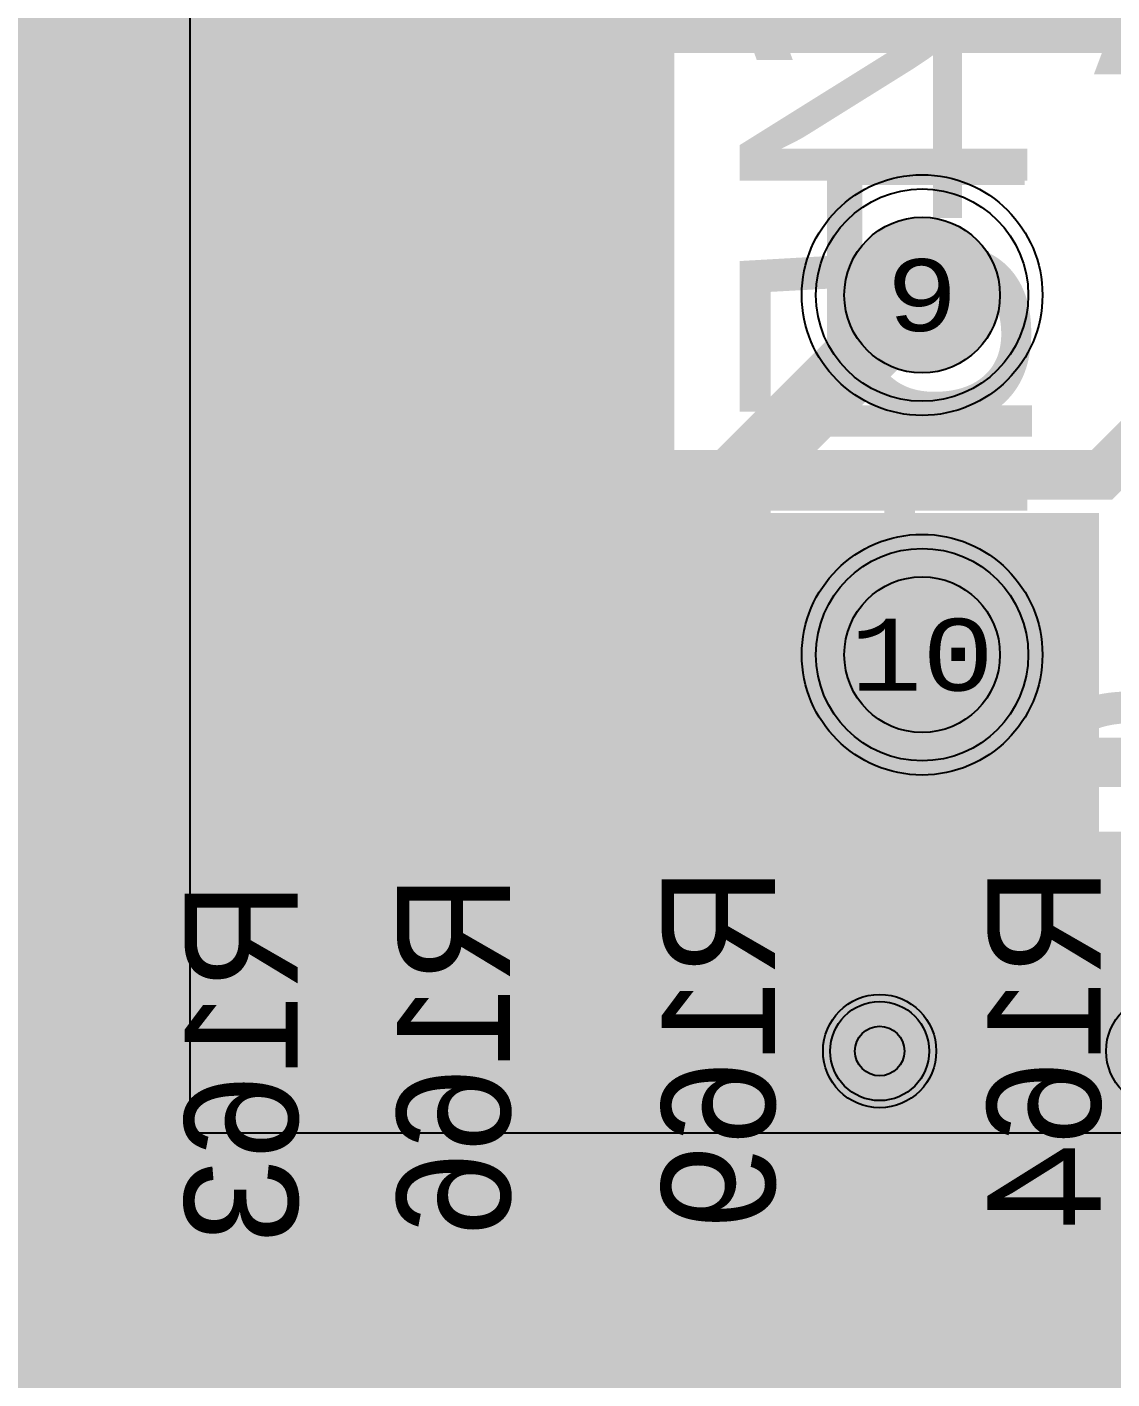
# Model space of a CAD drawing. Extents: x -28 to 199, y -61 to 255.
# Drawn here: x 147.68 to 155.34, y 176.88 to 186.43 of the extents above; entities that cross this region are included whole.
import ezdxf
from ezdxf.enums import TextEntityAlignment as Align

# ---------------------------------------------------------------- set-up
doc = ezdxf.new("R2010")
doc.units = 0
doc.header["$MEASUREMENT"] = 0
for name, color, linetype in [('ASSEMBLY_OUTLINES_TOP', 102, 'CONTINUOUS'), ('ASSEMBLY_PART_NUMBERS_BTM', 191, 'CONTINUOUS'), ('ASSEMBLY_PART_NUMBERS_TOP', 102, 'CONTINUOUS'), ('DRILL_DRAWING', 21, 'CONTINUOUS'), ('GENERATED_SILKSCREEN_BTM', 255, 'CONTINUOUS'), ('GENERATED_SILKSCREEN_TOP', 140, 'CONTINUOUS'), ('PART_HOLES_LAYER_2', 30, 'CONTINUOUS'), ('PART_HOLES_LAYER_3', 30, 'CONTINUOUS'), ('PART_HOLES_LAYER_BOTTOM', 30, 'CONTINUOUS'), ('PART_HOLES_LAYER_TOP', 30, 'CONTINUOUS'), ('PART_PADS_LAYER_2', 230, 'CONTINUOUS'), ('PART_PADS_LAYER_3', 81, 'CONTINUOUS'), ('PART_PADS_LAYER_BOTTOM', 10, 'CONTINUOUS'), ('PART_PADS_LAYER_TOP', 150, 'CONTINUOUS'), ('PIN_NUMBERS_BTM', 8, 'CONTINUOUS'), ('PIN_NUMBERS_TOP', 8, 'CONTINUOUS'), ('PLACEMENT_OUTLINES_TOP', 130, 'CONTINUOUS'), ('PLANE_DATA_LAYER_2', 230, 'CONTINUOUS'), ('PLANE_DATA_LAYER_3', 81, 'CONTINUOUS'), ('PLANE_DATA_LAYER_BOTTOM', 10, 'CONTINUOUS'), ('PLANE_DATA_LAYER_TOP', 150, 'CONTINUOUS'), ('PLANE_SHAPES_LAYER_2', 230, 'CONTINUOUS'), ('PLANE_SHAPES_LAYER_3', 81, 'CONTINUOUS'), ('PLANE_SHAPES_LAYER_BOTTOM', 10, 'CONTINUOUS'), ('PLANE_SHAPES_LAYER_TOP', 150, 'CONTINUOUS'), ('SILKSCREEN_OUTLINES_TOP', 150, 'CONTINUOUS'), ('SILKSCREEN_REF_DES_BTM', 211, 'CONTINUOUS'), ('SOLDERMASK_PADS_BTM', 12, 'CONTINUOUS'), ('SOLDERMASK_PADS_TOP', 180, 'CONTINUOUS'), ('TRACES_LAYER_2', 230, 'CONTINUOUS'), ('TRACES_LAYER_3', 81, 'CONTINUOUS'), ('TRACES_LAYER_BOTTOM', 10, 'CONTINUOUS'), ('TRACES_LAYER_TOP', 150, 'CONTINUOUS'), ('VIA_HOLES_LAYER_2', 30, 'CONTINUOUS'), ('VIA_HOLES_LAYER_3', 30, 'CONTINUOUS'), ('VIA_HOLES_LAYER_BOTTOM', 30, 'CONTINUOUS'), ('VIA_HOLES_LAYER_TOP', 30, 'CONTINUOUS'), ('VIA_PADS_LAYER_2', 230, 'CONTINUOUS'), ('VIA_PADS_LAYER_3', 81, 'CONTINUOUS'), ('VIA_PADS_LAYER_BOTTOM', 10, 'CONTINUOUS'), ('VIA_PADS_LAYER_TOP', 150, 'CONTINUOUS')]:
    doc.layers.add(name, color=color, linetype=linetype)
doc.styles.add('COURIER_NEW', font='COUR.TTF')
doc.styles.add('VERIBEST_GERBER_0', font='txt')

msp = doc.modelspace()

# ---------------------------------------------------------------- hatches: boundary and pattern name
at = {"layer": 'PART_HOLES_LAYER_2'}
h = msp.add_hatch(color=256, dxfattribs=at)
edge = h.paths.add_edge_path()
edge.add_arc((154, 184.54), 0.55, 0, 360)
h = msp.add_hatch(color=256, dxfattribs=at)
edge = h.paths.add_edge_path()
edge.add_arc((154, 182), 0.55, 0, 360)
at = {"layer": 'PART_HOLES_LAYER_3'}
h = msp.add_hatch(color=256, dxfattribs=at)
edge = h.paths.add_edge_path()
edge.add_arc((154, 184.54), 0.55, 0, 360)
h = msp.add_hatch(color=256, dxfattribs=at)
edge = h.paths.add_edge_path()
edge.add_arc((154, 182), 0.55, 0, 360)
at = {"layer": 'PART_HOLES_LAYER_BOTTOM'}
h = msp.add_hatch(color=256, dxfattribs=at)
edge = h.paths.add_edge_path()
edge.add_arc((154, 184.54), 0.55, 0, 360)
h = msp.add_hatch(color=256, dxfattribs=at)
edge = h.paths.add_edge_path()
edge.add_arc((154, 182), 0.55, 0, 360)
at = {"layer": 'PART_HOLES_LAYER_TOP'}
h = msp.add_hatch(color=256, dxfattribs=at)
edge = h.paths.add_edge_path()
edge.add_arc((154, 184.54), 0.55, 0, 360)
h = msp.add_hatch(color=256, dxfattribs=at)
edge = h.paths.add_edge_path()
edge.add_arc((154, 182), 0.55, 0, 360)
at = {"layer": 'PLANE_DATA_LAYER_2'}
for points in [[(154, 182), (153.14391, 182.65216)], [(154, 182), (154.85609, 182.65216)], [(154, 182), (153.23901, 181.23901)], [(154, 182), (154.76099, 181.23901)]]:
    msp.add_hatch(color=256, dxfattribs=at).paths.add_polyline_path(points, is_closed=False, flags=0)
at = {"layer": 'PLANE_DATA_LAYER_3'}
for points in [[(154, 182), (153.14391, 182.65216)], [(154, 182), (154.85609, 182.65216)], [(154, 182), (153.23901, 181.23901)], [(154, 182), (154.76099, 181.23901)]]:
    msp.add_hatch(color=256, dxfattribs=at).paths.add_polyline_path(points, is_closed=False, flags=0)
at = {"layer": 'PLANE_DATA_LAYER_BOTTOM'}
h = msp.add_hatch(color=256, dxfattribs=at)
h.paths.add_polyline_path([(149, 169.0762, -0.4142136), (148.9238, 169), (147.00001, 169, 0.4142136), (147, 168.99999), (147, 168.9142, -0.4142136), (146.9238, 168.838), (146.91684, 168.838, 0.1989122), (146.65026, 168.72758), (143.945, 166.02232, -0.1989134), (143.89111, 166), (137.25001, 166), (137.25, 166, -0.1462039), (137.2082, 165.98751), (134.12581, 165.98751, 0.1989122), (133.85924, 165.87709), (133.75447, 165.77232, -0.1989134), (133.70058, 165.75), (130.8262, 165.75, -0.4142136), (130.75, 165.8262), (130.75, 166.24999, 0.4142136), (130.74999, 166.25), (120.25001, 166.25, 0.4142136), (120.25, 166.24999), (120.25, 164.5762, -0.4142136), (120.1738, 164.5), (119.75389, 164.5, -0.138574), (119.71401, 164.51127, 0.2825715), (119.08599, 164.51127, -0.138574), (119.04611, 164.5), (108.75001, 164.5, 0.4142136), (108.75, 164.49999), (108.75, 161.5762, -0.4142136), (108.6738, 161.5), (108.5762, 161.5, -0.4142136), (108.5, 161.5762), (108.5, 161.9, 0.4142136), (108.05, 162.35), (106.95, 162.35, 0.3417827), (106.51438, 162.01284, -0.4469152), (106.4135, 161.96073, 0.4438706), (105.62073, 161.55634, -0.3389471), (105.54716, 161.5), (94.5762, 161.5, -0.4142136), (94.5, 161.5762), (94.5, 164.71207, -0.19891), (94.52232, 164.76595), (99.85355, 170.09719, 0.1989122), (100, 170.45074), (100, 172.1738, -0.4142136), (100.0762, 172.25), (130.74999, 172.25, 0.4142136), (130.75, 172.25001), (130.75, 194.11718, -0.19891), (130.77232, 194.17106), (131.34475, 194.7435, 0.1989122), (131.46923, 195.04402), (131.46923, 198.37998, 0.1989122), (131.34475, 198.6805), (130.77232, 199.25294, -0.19891), (130.75, 199.30682), (130.75, 214.91474, -0.4142136), (130.8262, 214.99094), (147.27913, 214.99094, -0.1989134), (147.33301, 214.96862), (148.97768, 213.32395, -0.19891), (149, 213.27007)], flags=0)
h.paths.add_polyline_path([(110.25, 165.75, -1), (112.25, 165.75, -1)], flags=0)
h.paths.add_polyline_path([(113.75, 169.75, -1), (116.75, 169.75, -1)], flags=0)
h.paths.add_polyline_path([(118.5, 169.75, -1), (121.5, 169.75, -1)], flags=0)
h.paths.add_polyline_path([(134.21, 170.75, 0.4142136), (134.46, 171), (134.46, 172.5, 0.4142136), (134.21, 172.75), (132.71, 172.75, 0.4142136), (132.46, 172.5), (132.46, 171, 0.4142136), (132.71, 170.75)], flags=0)
h.paths.add_polyline_path([(134.21, 177, 0.4142136), (134.46, 177.25), (134.46, 178.75, 0.4142136), (134.21, 179), (132.71, 179, 0.4142136), (132.46, 178.75), (132.46, 177.25, 0.4142136), (132.71, 177)], flags=0)
h.paths.add_polyline_path([(134.21, 183.25, 0.4142136), (134.46, 183.5), (134.46, 185, 0.4142136), (134.21, 185.25), (132.71, 185.25, 0.4142136), (132.46, 185), (132.46, 183.5, 0.4142136), (132.71, 183.25)], flags=0)
h.paths.add_polyline_path([(132.46, 190.5, -1), (134.46, 190.5, -1)], flags=0)
h.paths.add_polyline_path([(132.46, 196.75, -1), (134.46, 196.75, -1)], flags=0)
h.paths.add_polyline_path([(135, 171.75, -1), (137, 171.75, -1)], flags=0)
h.paths.add_polyline_path([(135, 178, -1), (137, 178, -1)], flags=0)
h.paths.add_polyline_path([(135, 184.25, -1), (137, 184.25, -1)], flags=0)
h.paths.add_polyline_path([(135, 190.5, -1), (137, 190.5, -1)], flags=0)
h.paths.add_polyline_path([(135, 196.75, -1), (137, 196.75, -1)], flags=0)
h.paths.add_polyline_path([(139.74999, 169, 0.4142136), (139.75, 169.00001), (139.75, 198.24999, 0.4142136), (139.74999, 198.25), (137.25001, 198.25, 0.4142136), (137.25, 198.24999), (137.25, 169.00001, 0.4142136), (137.25001, 169)], flags=0)
h.paths.add_polyline_path([(142.1, 210.3, -1), (143.3, 210.3, -1)], flags=0)
h.paths.add_polyline_path([(144.1, 179.2, 0.1385725), (144.01127, 179.51401, -0.138574), (144, 179.55389), (144, 192.31415, 0.1989122), (143.85355, 192.6677), (142.11105, 194.4102, 0.0466846), (142.03933, 194.46965, -0.046684), (142.02839, 194.47871), (141.90379, 194.60331, -0.1385729), (141.88356, 194.63948, 0.889074), (140.7, 194.5), (140.7, 194.5, 0.3470511), (141.16052, 193.91644, -0.1385729), (141.19669, 193.89621), (141.3898, 193.70309, 0.0466846), (141.46153, 193.64364, -0.046684), (141.47246, 193.63458), (142.97768, 192.12936, -0.19891), (143, 192.07548), (143, 179.55389, -0.138574), (142.98873, 179.51401, 0.1385725), (142.9, 179.2, 1)], flags=0)
h.paths.add_polyline_path([(143, 169, -1), (145, 169, -1)], flags=0)
h.paths.add_polyline_path([(145.3, 169.7, -1), (146.5, 169.7, -1)], flags=0)
h.paths.add_polyline_path([(144.5, 206.75, -1), (146.5, 206.75, -1)], flags=0)
h.paths.add_polyline_path([(145.6, 187.2, -1), (146.8, 187.2, -1)], flags=0)
h.paths.add_polyline_path([(148.11127, 212.58599, 0.1385725), (148.2, 212.9, 1), (147, 212.9, 0.1385725), (147.08873, 212.58599, -0.138574), (147.1, 212.54611), (147.1, 211.35389, -0.138574), (147.08873, 211.31401, 0.1385725), (147, 211, 1), (148.2, 211, 0.1385725), (148.11127, 211.31401, -0.138574), (148.1, 211.35389), (148.1, 212.54611, -0.138574)], flags=0)
h.paths.add_polyline_path([(145.75, 199.25, -1), (148.75, 199.25, -1)], flags=0)
h.paths.add_polyline_path([(146.55139, 201.67262, 6.5959246), (145.92262, 202.30139, -0.1217123), (145.93139, 202.2659), (145.93139, 202.2659, -0.5165322), (145.83004, 202.19397, 0.5165317), (144.5, 201.25), (144.5, 201.25, 1), (146.5, 201.25), (146.5, 201.25, 0.0842844), (146.44397, 201.58004, -0.6810727)], flags=0)
at = {"layer": 'PLANE_DATA_LAYER_TOP'}
h = msp.add_hatch(color=256, dxfattribs=at)
h.paths.add_polyline_path([(163.87989, 186.5762, -0.4142136), (163.80369, 186.5), (152.461, 186.5, -0.8191893), (152.43159, 186.64649, 4.9808723), (151.96841, 186.64649, -0.8191893), (151.939, 186.5), (151.75001, 186.5, 0.4142136), (151.75, 186.49999), (151.75, 183.02867, -0.19891), (151.72768, 182.97479), (149.89645, 181.14355, 0.1989122), (149.75, 180.79), (149.75, 177.0762, -0.4142136), (149.6738, 177), (148.7262, 177, -0.4142136), (148.65, 177.0762), (148.65, 195.26876, 0.1989122), (148.50355, 195.62231), (144.42232, 199.70355, -0.19891), (144.4, 199.75743), (144.4, 200.91828, -0.8544392), (144.54869, 200.94177, 0.8544353), (146.5, 201.25), (146.5, 201.25, 0.0842844), (146.44397, 201.58004, -0.6810727), (146.55139, 201.67262, 0.7928637), (148.46536, 203.87914, -0.1578453), (148.45091, 203.9238, -0.4142136), (148.52711, 204), (151.6738, 204, -0.4142136), (151.75, 203.9238), (151.75, 203.58917, -0.6295033), (151.62609, 203.52975, 2.0854042), (151.62609, 201.97025, -0.6295033), (151.75, 201.91083), (151.75, 201.75001, 0.4142136), (151.75001, 201.75), (153.0738, 201.75, -0.4142136), (153.15, 201.6738), (153.15, 201.04632, 0.1989122), (153.29645, 200.69277), (157.17048, 196.81874, -0.19891), (157.1928, 196.76486), (157.1928, 195.4342, 0.0395902), (157.19905, 195.35539, -0.039592), (157.2, 195.34338), (157.2, 195.15389, -0.138574), (157.18873, 195.11401, 0.1385725), (157.1, 194.8, 0.5864476), (158.01401, 194.28873, -0.138574), (158.05389, 194.3), (160.85726, 194.3, -0.1989134), (160.91114, 194.27768), (161.84135, 193.34747, -0.19891), (161.86366, 193.29359), (161.86366, 188.83109, 0.1989122), (162.01011, 188.47754), (163.85757, 186.63008, -0.19891), (163.87989, 186.5762)], flags=0)
h.paths.add_polyline_path([(145.75, 199.25, -1), (148.75, 199.25, -1)], flags=0)
h.paths.add_polyline_path([(150.5, 201, -1), (151.7, 201, -1)], flags=0)
h.paths.add_polyline_path([(153.75, 190.75, -1), (155.75, 190.75, -1)], flags=0)
h.paths.add_polyline_path([(153.75, 193, -1), (155.75, 193, -1)], flags=0)
h.paths.add_polyline_path([(159.5, 189.5, -1), (161.5, 189.5, -1)], flags=0)
h = msp.add_hatch(color=256, dxfattribs=at)
h.paths.add_polyline_path([(169.5, 170.5762, -0.4142136), (169.4238, 170.5), (162.14847, 170.5, -0.1989134), (162.09459, 170.52232), (161.77232, 170.84459, -0.19891), (161.75, 170.89847), (161.75, 172.95386, -0.7480291), (161.89024, 172.99515, 0.7480293), (168.7, 175), (168.7, 175.00002, 0.989963), (161.30075, 175.07466, -0.4083137), (161.22457, 175), (154.8262, 175, -0.4142136), (154.75, 175.0762), (154.75, 176.99999, 0.4142136), (154.74999, 177), (150.8262, 177, -0.4142136), (150.75, 177.0762), (150.75, 180.55133, -0.19891), (150.77232, 180.60521), (153.14479, 182.97768, -0.1989134), (153.19867, 183), (153.44791, 183, -0.7613577), (153.487, 182.85839, 0.2639142), (153, 182), (153, 182, 0.6295044), (154.62609, 181.22025, -0.6295033), (154.75, 181.16083), (154.75, 180.75001, 0.4142136), (154.75001, 180.75), (169.4238, 180.75, -0.4142136), (169.5, 180.6738)], flags=0)
h.paths.add_polyline_path([(155.1, 179.2, -1), (156.3, 179.2, -1)], flags=0)
for points in [[(154, 182), (152.9238, 182)], [(154, 182), (154, 180.9238)]]:
    msp.add_hatch(color=256, dxfattribs=at).paths.add_polyline_path(points, is_closed=False, flags=0)
at = {"layer": 'PLANE_SHAPES_LAYER_2'}
h = msp.add_hatch(color=256, dxfattribs=at)
h.paths.add_polyline_path([(169.5, 129.25), (149.5, 129.25), (142.25, 122), (142.25, 90.5), (147.5, 90.5), (147.5, 80), (154, 80), (154, 69.25), (131.75, 69.25), (131.75, 73.25), (121.25, 73.25), (121.25, 81), (110.5, 81), (110.5, 125.75), (106.5, 125.75), (106.5, 128.75), (93.5, 128.75), (93.5, 120.25), (91.75, 120.25), (91.75, 121.5), (80, 121.5), (80, 118.25), (73.25, 118.25), (73.25, 124.5), (67.5, 124.5), (67.5, 128), (57.75, 128), (57.75, 120.25), (55.25, 120.25), (55.25, 121.5), (47.5, 121.5), (47.5, 119), (35, 119), (35, 134.75), (32.75, 134.75), (32.75, 159.75), (29.25, 159.75), (29.25, 175.25), (22.5, 175.25), (22.5, 195.25), (17.25, 195.25), (17.25, 198), (22.5, 198), (22.5, 216.5), (40.25, 216.5), (40.25, 235.5), (54.5, 235.5), (54.5, 254), (87.25, 254), (87.25, 236.25), (86.25, 236.25), (86.25, 228.75), (81, 228.75), (81, 218.75), (95.25, 218.75), (95.25, 194.5), (87, 194.5), (87, 172), (131.1, 172), (131.1, 208.75), (115.5, 208.75), (115.5, 213.75), (106.75, 213.75), (106.75, 218.75), (110.25, 222.25), (110.25, 226.25), (142.5, 226.25), (142.5, 221.5), (160.5, 221.5), (160.5, 240.75), (169.5, 240.75)])
h.paths.add_polyline_path([(35.5, 149.5), (41.75, 149.5), (41.75, 152), (39.25, 152), (39.25, 154), (37.75, 154), (37.75, 152), (35.5, 152)], flags=16)
h.paths.add_polyline_path([(37.5, 125.75), (37.5, 128.75), (42.75, 128.75), (42.75, 125.75)], flags=16)
h.paths.add_polyline_path([(52, 127.75), (52, 130.75), (54.25, 130.75), (54.25, 127.75)], flags=16)
h.paths.add_polyline_path([(50.75, 219.5), (50.75, 226.5), (71.75, 226.5), (71.75, 219.5)], flags=16)
h.paths.add_polyline_path([(66.5, 150.75), (66.5, 177.5), (72.25, 177.5), (72.25, 150.75)], flags=16)
h.paths.add_polyline_path([(47.25, 185.25), (73, 185.25), (73, 188.25), (70.25, 188.25), (70.25, 191), (47.25, 191)], flags=16)
h.paths.add_polyline_path([(84.5, 208), (84.5, 212.75), (85, 212.75), (85, 208)], flags=16)
h.paths.add_polyline_path([(61.5, 137.25), (87.75, 137.25), (87.75, 140.5), (84.75, 140.5), (84.75, 143), (61.5, 143)], flags=16)
h.paths.add_polyline_path([(88.75, 127), (88.75, 130), (91, 130), (91, 127)], flags=16)
h.paths.add_polyline_path([(85.5, 130.25), (85.5, 132.5), (91, 132.5), (91, 130.25)], flags=16)
h.paths.add_polyline_path([(108.75, 142.25), (135.75, 142.25), (135.75, 145.75), (132.25, 145.75), (132.25, 149), (108.75, 149)], flags=16)
h.paths.add_polyline_path([(114.25, 126.75), (140.75, 126.75), (140.75, 129.75), (137.25, 129.75), (137.25, 133), (114.25, 133)], flags=16)
h.paths.add_polyline_path([(155.25, 180.25), (166.25, 180.25), (166.25, 186.25), (152.25, 186.25), (152.25, 183), (155.25, 183)], flags=16)
at = {"layer": 'PLANE_SHAPES_LAYER_3'}
h = msp.add_hatch(color=256, dxfattribs=at)
h.paths.add_polyline_path([(169.5, 129.25), (149.5, 129.25), (142.25, 122), (142.25, 90.5), (147.5, 90.5), (147.5, 80), (154, 80), (154, 69.25), (131.75, 69.25), (131.75, 73.25), (121.25, 73.25), (121.25, 81), (110.5, 81), (110.5, 125.75), (106.5, 125.75), (106.5, 128.75), (93.5, 128.75), (93.5, 120.25), (91.75, 120.25), (91.75, 121.5), (80, 121.5), (80, 118.25), (73.25, 118.25), (73.25, 124.5), (67.5, 124.5), (67.5, 127.75), (58.25, 127.75), (58.25, 130.25), (88.75, 130.25), (88.75, 127), (91, 127), (91, 132.5), (55, 132.5), (55, 131.25), (52, 131.25), (52, 127.75), (55, 127.75), (55, 127.25), (57.75, 127.25), (57.75, 120.25), (55.25, 120.25), (55.25, 121.5), (47.5, 121.5), (47.5, 119), (35, 119), (35, 134.75), (32.75, 134.75), (32.75, 159.75), (29.25, 159.75), (29.25, 175.25), (22.5, 175.25), (22.5, 195.25), (17.25, 195.25), (17.25, 198), (22.5, 198), (22.5, 216.5), (40.25, 216.5), (40.25, 235.5), (54.5, 235.5), (54.5, 254), (87.25, 254), (87.25, 236.25), (86.25, 236.25), (86.25, 228.75), (81, 228.75), (81, 218.75), (95.25, 218.75), (95.25, 194.5), (87, 194.5), (87, 172), (131.1, 172), (131.1, 208.75), (115.5, 208.75), (115.5, 213.75), (106.75, 213.75), (106.75, 218.75), (110.25, 222.25), (110.25, 226.25), (142.5, 226.25), (142.5, 221.5), (160.5, 221.5), (160.5, 240.75), (169.5, 240.75)])
h.paths.add_polyline_path([(35.5, 149.5), (41.75, 149.5), (41.75, 152), (39.25, 152), (39.25, 154), (37.75, 154), (37.75, 152), (35.5, 152)], flags=16)
h.paths.add_polyline_path([(37.5, 125.75), (37.5, 128.75), (42.75, 128.75), (42.75, 125.75)], flags=16)
h.paths.add_polyline_path([(50.75, 219.5), (50.75, 226.5), (71.75, 226.5), (71.75, 219.5)], flags=16)
h.paths.add_polyline_path([(66.5, 150.75), (66.5, 177.5), (72.25, 177.5), (72.25, 150.75)], flags=16)
h.paths.add_polyline_path([(47.25, 185.25), (73, 185.25), (73, 188.25), (70.25, 188.25), (70.25, 191), (47.25, 191)], flags=16)
h.paths.add_polyline_path([(84.5, 208), (84.5, 212.75), (85, 212.75), (85, 208)], flags=16)
h.paths.add_polyline_path([(61.5, 137.25), (87.75, 137.25), (87.75, 140.5), (84.75, 140.5), (84.75, 143), (61.5, 143)], flags=16)
h.paths.add_polyline_path([(108.75, 142.25), (135.75, 142.25), (135.75, 145.75), (132.25, 145.75), (132.25, 149), (108.75, 149)], flags=16)
h.paths.add_polyline_path([(114.25, 126.75), (140.75, 126.75), (140.75, 129.75), (137.25, 129.75), (137.25, 133), (114.25, 133)], flags=16)
h.paths.add_polyline_path([(155.25, 180.25), (166.25, 180.25), (166.25, 186.25), (152.25, 186.25), (152.25, 183), (155.25, 183)], flags=16)
at = {"layer": 'VIA_HOLES_LAYER_2'}
h = msp.add_hatch(color=256, dxfattribs=at)
edge = h.paths.add_edge_path()
edge.add_arc((153.7, 179.2), 0.175, 0, 360)
at = {"layer": 'VIA_HOLES_LAYER_3'}
h = msp.add_hatch(color=256, dxfattribs=at)
edge = h.paths.add_edge_path()
edge.add_arc((153.7, 179.2), 0.175, 0, 360)
at = {"layer": 'VIA_HOLES_LAYER_BOTTOM'}
h = msp.add_hatch(color=256, dxfattribs=at)
edge = h.paths.add_edge_path()
edge.add_arc((153.7, 179.2), 0.175, 0, 360)
at = {"layer": 'VIA_HOLES_LAYER_TOP'}
h = msp.add_hatch(color=256, dxfattribs=at)
edge = h.paths.add_edge_path()
edge.add_arc((153.7, 179.2), 0.175, 0, 360)

# ---------------------------------------------------------------- linework, layer by layer
at = {"layer": 'ASSEMBLY_OUTLINES_TOP', "const_width": 0.2}
msp.add_lwpolyline([(148.83, 178.62), (148.83, 187.92), (169.33, 187.92), (169.33, 178.62)], close=True, dxfattribs=at)
at = {"layer": 'GENERATED_SILKSCREEN_BTM', "const_width": 0.15}
for points in [[(150.5908, 179.7752), (150.5892, 179.7728), (150.5852, 179.772), (150.5812, 179.7696), (150.5772, 179.7696), (150.4124, 179.7696), (150.4084, 179.7696), (150.406, 179.772), (150.4036, 179.772), (150.4028, 179.7728), (150.402, 179.7736), (150.3996, 179.7752), (150.29, 179.9112), (150.2884, 179.9152), (150.2876, 179.9176), (150.2868, 179.9216), (150.2868, 180.3248), (150.2884, 180.332), (150.2924, 180.336), (150.2972, 180.3408), (150.3028, 180.3424), (151.0708, 180.3424), (151.0772, 180.3408), (151.0812, 180.3368), (151.0836, 180.332), (151.0844, 180.3264), (151.0836, 180.32), (151.0812, 180.3144), (151.0772, 180.3104), (151.0708, 180.3088), (150.7028, 180.3088), (150.7028, 179.9328), (151.0756, 179.8016), (151.0812, 179.7984), (151.0844, 179.7928), (151.0852, 179.7864), (151.0836, 179.7816), (151.0812, 179.7768), (151.0764, 179.7728), (151.0716, 179.7704), (151.0652, 179.772), (150.6924, 179.9032), (150.5908, 179.7752)], [(152.4608, 179.8252), (152.4592, 179.8228), (152.4552, 179.822), (152.4512, 179.8196), (152.4472, 179.8196), (152.2824, 179.8196), (152.2784, 179.8196), (152.276, 179.822), (152.2736, 179.822), (152.2728, 179.8228), (152.272, 179.8236), (152.2696, 179.8252), (152.16, 179.9612), (152.1584, 179.9652), (152.1576, 179.9676), (152.1568, 179.9716), (152.1568, 180.3748), (152.1584, 180.382), (152.1624, 180.386), (152.1672, 180.3908), (152.1728, 180.3924), (152.9408, 180.3924), (152.9472, 180.3908), (152.9512, 180.3868), (152.9536, 180.382), (152.9544, 180.3764), (152.9536, 180.37), (152.9512, 180.3644), (152.9472, 180.3604), (152.9408, 180.3588), (152.5728, 180.3588), (152.5728, 179.9828), (152.9456, 179.8516), (152.9512, 179.8484), (152.9544, 179.8428), (152.9552, 179.8364), (152.9536, 179.8316), (152.9512, 179.8268), (152.9464, 179.8228), (152.9416, 179.8204), (152.9352, 179.822), (152.5624, 179.9532), (152.4608, 179.8252)], [(152.1896, 180.3588), (152.1896, 179.9756), (152.2904, 179.8516), (152.4392, 179.8516), (152.5408, 179.9756), (152.5408, 180.3588), (152.1896, 180.3588)], [(154.7608, 179.8252), (154.7592, 179.8228), (154.7552, 179.822), (154.7512, 179.8196), (154.7472, 179.8196), (154.5824, 179.8196), (154.5784, 179.8196), (154.576, 179.822), (154.5736, 179.822), (154.5728, 179.8228), (154.572, 179.8236), (154.5696, 179.8252), (154.46, 179.9612), (154.4584, 179.9652), (154.4576, 179.9676), (154.4568, 179.9716), (154.4568, 180.3748), (154.4584, 180.382), (154.4624, 180.386), (154.4672, 180.3908), (154.4728, 180.3924), (155.2408, 180.3924), (155.2472, 180.3908), (155.2512, 180.3868), (155.2536, 180.382), (155.2544, 180.3764), (155.2536, 180.37), (155.2512, 180.3644), (155.2472, 180.3604), (155.2408, 180.3588), (154.8728, 180.3588), (154.8728, 179.9828), (155.2456, 179.8516), (155.2512, 179.8484), (155.2544, 179.8428), (155.2552, 179.8364), (155.2536, 179.8316), (155.2512, 179.8268), (155.2464, 179.8228), (155.2416, 179.8204), (155.2352, 179.822), (154.8624, 179.9532), (154.7608, 179.8252)], [(154.4896, 180.3588), (154.4896, 179.9756), (154.5904, 179.8516), (154.7392, 179.8516), (154.8408, 179.9756), (154.8408, 180.3588), (154.4896, 180.3588)], [(149.0908, 179.7252), (149.0892, 179.7228), (149.0852, 179.722), (149.0812, 179.7196), (149.0772, 179.7196), (148.9124, 179.7196), (148.9084, 179.7196), (148.906, 179.722), (148.9036, 179.722), (148.9028, 179.7228), (148.902, 179.7236), (148.8996, 179.7252), (148.79, 179.8612), (148.7884, 179.8652), (148.7876, 179.8676), (148.7868, 179.8716), (148.7868, 180.2748), (148.7884, 180.282), (148.7924, 180.286), (148.7972, 180.2908), (148.8028, 180.2924), (149.5708, 180.2924), (149.5772, 180.2908), (149.5812, 180.2868), (149.5836, 180.282), (149.5844, 180.2764), (149.5836, 180.27), (149.5812, 180.2644), (149.5772, 180.2604), (149.5708, 180.2588), (149.2028, 180.2588), (149.2028, 179.8828), (149.5756, 179.7516), (149.5812, 179.7484), (149.5844, 179.7428), (149.5852, 179.7364), (149.5836, 179.7316), (149.5812, 179.7268), (149.5764, 179.7228), (149.5716, 179.7204), (149.5652, 179.722), (149.1924, 179.8532), (149.0908, 179.7252)], [(148.8196, 180.2588), (148.8196, 179.8756), (148.9204, 179.7516), (149.0692, 179.7516), (149.1708, 179.8756), (149.1708, 180.2588), (148.8196, 180.2588)], [(150.3196, 180.3088), (150.3196, 179.9256), (150.4204, 179.8016), (150.5692, 179.8016), (150.6708, 179.9256), (150.6708, 180.3088), (150.3196, 180.3088)], [(151.054, 179.4704), (151.0556, 179.4768), (151.0588, 179.48), (151.0644, 179.4824), (151.0708, 179.4832), (151.0764, 179.4824), (151.082, 179.48), (151.086, 179.4768), (151.0868, 179.4704), (151.0868, 179.1584), (151.086, 179.1528), (151.082, 179.148), (151.0764, 179.1456), (151.0708, 179.1448), (151.0644, 179.1456), (151.0588, 179.148), (151.0556, 179.1528), (151.054, 179.1584), (151.054, 179.2992), (150.3028, 179.2992), (150.2972, 179.3), (150.2932, 179.3024), (150.2908, 179.3064), (150.29, 179.312), (150.2892, 179.316), (150.2892, 179.32), (150.2908, 179.3232), (150.294, 179.3264), (150.5132, 179.4824), (150.5188, 179.4848), (150.5244, 179.4848), (150.5292, 179.4824), (150.5332, 179.4784), (150.5364, 179.4736), (150.538, 179.468), (150.538, 179.4648), (150.5364, 179.4624), (150.5348, 179.46), (150.5324, 179.4584), (150.3532, 179.3304), (151.054, 179.3304), (151.054, 179.4704)], [(152.924, 179.5204), (152.9256, 179.5268), (152.9288, 179.53), (152.9344, 179.5324), (152.9408, 179.5332), (152.9464, 179.5324), (152.952, 179.53), (152.956, 179.5268), (152.9568, 179.5204), (152.9568, 179.2084), (152.956, 179.2028), (152.952, 179.198), (152.9464, 179.1956), (152.9408, 179.1948), (152.9344, 179.1956), (152.9288, 179.198), (152.9256, 179.2028), (152.924, 179.2084), (152.924, 179.3492), (152.1728, 179.3492), (152.1672, 179.35), (152.1632, 179.3524), (152.1608, 179.3564), (152.16, 179.362), (152.1592, 179.366), (152.1592, 179.37), (152.1608, 179.3732), (152.164, 179.3764), (152.3832, 179.5324), (152.3888, 179.5348), (152.3944, 179.5348), (152.3992, 179.5324), (152.4032, 179.5284), (152.4064, 179.5236), (152.408, 179.518), (152.408, 179.5148), (152.4064, 179.5124), (152.4048, 179.51), (152.4024, 179.5084), (152.2232, 179.3804), (152.924, 179.3804), (152.924, 179.5204)], [(155.224, 179.5204), (155.2256, 179.5268), (155.2288, 179.53), (155.2344, 179.5324), (155.2408, 179.5332), (155.2464, 179.5324), (155.252, 179.53), (155.256, 179.5268), (155.2568, 179.5204), (155.2568, 179.2084), (155.256, 179.2028), (155.252, 179.198), (155.2464, 179.1956), (155.2408, 179.1948), (155.2344, 179.1956), (155.2288, 179.198), (155.2256, 179.2028), (155.224, 179.2084), (155.224, 179.3492), (154.4728, 179.3492), (154.4672, 179.35), (154.4632, 179.3524), (154.4608, 179.3564), (154.46, 179.362), (154.4592, 179.366), (154.4592, 179.37), (154.4608, 179.3732), (154.464, 179.3764), (154.6832, 179.5324), (154.6888, 179.5348), (154.6944, 179.5348), (154.6992, 179.5324), (154.7032, 179.5284), (154.7064, 179.5236), (154.708, 179.518), (154.708, 179.5148), (154.7064, 179.5124), (154.7048, 179.51), (154.7024, 179.5084), (154.5232, 179.3804), (155.224, 179.3804), (155.224, 179.5204)], [(149.554, 179.4204), (149.5556, 179.4268), (149.5588, 179.43), (149.5644, 179.4324), (149.5708, 179.4332), (149.5764, 179.4324), (149.582, 179.43), (149.586, 179.4268), (149.5868, 179.4204), (149.5868, 179.1084), (149.586, 179.1028), (149.582, 179.098), (149.5764, 179.0956), (149.5708, 179.0948), (149.5644, 179.0956), (149.5588, 179.098), (149.5556, 179.1028), (149.554, 179.1084), (149.554, 179.2492), (148.8028, 179.2492), (148.7972, 179.25), (148.7932, 179.2524), (148.7908, 179.2564), (148.79, 179.262), (148.7892, 179.266), (148.7892, 179.27), (148.7908, 179.2732), (148.794, 179.2764), (149.0132, 179.4324), (149.0188, 179.4348), (149.0244, 179.4348), (149.0292, 179.4324), (149.0332, 179.4284), (149.0364, 179.4236), (149.038, 179.418), (149.038, 179.4148), (149.0364, 179.4124), (149.0348, 179.41), (149.0324, 179.4084), (148.8532, 179.2804), (149.554, 179.2804), (149.554, 179.4204)], [(152.16, 178.4764), (152.2696, 178.342), (152.2736, 178.338), (152.28, 178.3372), (152.284, 178.338), (152.2888, 178.3396), (152.292, 178.342), (152.2952, 178.346), (152.2976, 178.35), (152.2984, 178.354), (152.2984, 178.358), (152.296, 178.3612), (152.1896, 178.4924), (152.1896, 178.7516), (152.2904, 178.8748), (152.5776, 178.8748), (152.4888, 178.766), (152.488, 178.7628), (152.4872, 178.7612), (152.4872, 178.7604), (152.4864, 178.7604), (152.4856, 178.7564), (152.4856, 178.4868), (152.4864, 178.4836), (152.4872, 178.4828), (152.4872, 178.482), (152.488, 178.4796), (152.4888, 178.4764), (152.5976, 178.342), (152.6, 178.3412), (152.6008, 178.3396), (152.6016, 178.3388), (152.6032, 178.3388), (152.6088, 178.3372), (152.6112, 178.3364), (152.8312, 178.3364), (152.8352, 178.3372), (152.8384, 178.3388), (152.8416, 178.3396), (152.844, 178.342), (152.9536, 178.4764), (152.9552, 178.4804), (152.956, 178.4812), (152.956, 178.4828), (152.9568, 178.4844), (152.9568, 178.4852), (152.9568, 178.4868), (152.9568, 178.7564), (152.956, 178.7596), (152.9552, 178.7628), (152.9536, 178.766), (152.844, 178.9004), (152.8424, 178.902), (152.8416, 178.9036), (152.8392, 178.9052), (152.8336, 178.9068), (152.8312, 178.9076), (152.2824, 178.9076), (152.2784, 178.9068), (152.2752, 178.9052), (152.2736, 178.9036), (152.272, 178.902), (152.2696, 178.9004), (152.16, 178.766), (152.1592, 178.7628), (152.1584, 178.7604), (152.1576, 178.7596), (152.1568, 178.7564), (152.1568, 178.4868), (152.1576, 178.4836), (152.1576, 178.4828), (152.1584, 178.482), (152.1592, 178.4796), (152.16, 178.4764)], [(154.46, 178.4764), (154.5696, 178.342), (154.5736, 178.338), (154.58, 178.3372), (154.584, 178.338), (154.5888, 178.3396), (154.592, 178.342), (154.5952, 178.346), (154.5976, 178.35), (154.5984, 178.354), (154.5984, 178.358), (154.596, 178.3612), (154.4896, 178.4924), (154.4896, 178.7516), (154.5904, 178.8748), (154.8776, 178.8748), (154.7888, 178.766), (154.788, 178.7628), (154.7872, 178.7612), (154.7872, 178.7604), (154.7864, 178.7604), (154.7856, 178.7564), (154.7856, 178.4868), (154.7864, 178.4836), (154.7872, 178.4828), (154.7872, 178.482), (154.788, 178.4796), (154.7888, 178.4764), (154.8976, 178.342), (154.9, 178.3412), (154.9008, 178.3396), (154.9016, 178.3388), (154.9032, 178.3388), (154.9088, 178.3372), (154.9112, 178.3364), (155.1312, 178.3364), (155.1352, 178.3372), (155.1384, 178.3388), (155.1416, 178.3396), (155.144, 178.342), (155.2536, 178.4764), (155.2552, 178.4804), (155.256, 178.4812), (155.256, 178.4828), (155.2568, 178.4844), (155.2568, 178.4852), (155.2568, 178.4868), (155.2568, 178.7564), (155.256, 178.7596), (155.2552, 178.7628), (155.2536, 178.766), (155.144, 178.9004), (155.1424, 178.902), (155.1416, 178.9036), (155.1392, 178.9052), (155.1336, 178.9068), (155.1312, 178.9076), (154.5824, 178.9076), (154.5784, 178.9068), (154.5752, 178.9052), (154.5736, 178.9036), (154.572, 178.902), (154.5696, 178.9004), (154.46, 178.766), (154.4592, 178.7628), (154.4584, 178.7604), (154.4576, 178.7596), (154.4568, 178.7564), (154.4568, 178.4868), (154.4576, 178.4836), (154.4576, 178.4828), (154.4584, 178.482), (154.4592, 178.4796), (154.46, 178.4764)], [(148.79, 178.3764), (148.8996, 178.242), (148.9036, 178.238), (148.91, 178.2372), (148.914, 178.238), (148.9188, 178.2396), (148.922, 178.242), (148.9252, 178.246), (148.9276, 178.25), (148.9284, 178.254), (148.9284, 178.258), (148.926, 178.2612), (148.8196, 178.3924), (148.8196, 178.6516), (148.9204, 178.7748), (149.2076, 178.7748), (149.1188, 178.666), (149.118, 178.6628), (149.1172, 178.6612), (149.1172, 178.6604), (149.1164, 178.6604), (149.1156, 178.6564), (149.1156, 178.3868), (149.1164, 178.3836), (149.1172, 178.3828), (149.1172, 178.382), (149.118, 178.3796), (149.1188, 178.3764), (149.2276, 178.242), (149.23, 178.2412), (149.2308, 178.2396), (149.2316, 178.2388), (149.2332, 178.2388), (149.2388, 178.2372), (149.2412, 178.2364), (149.4612, 178.2364), (149.4652, 178.2372), (149.4684, 178.2388), (149.4716, 178.2396), (149.474, 178.242), (149.5836, 178.3764), (149.5852, 178.3804), (149.586, 178.3812), (149.586, 178.3828), (149.5868, 178.3844), (149.5868, 178.3852), (149.5868, 178.3868), (149.5868, 178.6564), (149.586, 178.6596), (149.5852, 178.6628), (149.5836, 178.666), (149.474, 178.8004), (149.4724, 178.802), (149.4716, 178.8036), (149.4692, 178.8052), (149.4636, 178.8068), (149.4612, 178.8076), (148.9124, 178.8076), (148.9084, 178.8068), (148.9052, 178.8052), (148.9036, 178.8036), (148.902, 178.802), (148.8996, 178.8004), (148.79, 178.666), (148.7892, 178.6628), (148.7884, 178.6604), (148.7876, 178.6596), (148.7868, 178.6564), (148.7868, 178.3868), (148.7876, 178.3836), (148.7876, 178.3828), (148.7884, 178.382), (148.7892, 178.3796), (148.79, 178.3764)], [(150.29, 178.4264), (150.3996, 178.292), (150.4036, 178.288), (150.41, 178.2872), (150.414, 178.288), (150.4188, 178.2896), (150.422, 178.292), (150.4252, 178.296), (150.4276, 178.3), (150.4284, 178.304), (150.4284, 178.308), (150.426, 178.3112), (150.3196, 178.4424), (150.3196, 178.7016), (150.4204, 178.8248), (150.7076, 178.8248), (150.6188, 178.716), (150.618, 178.7128), (150.6172, 178.7112), (150.6172, 178.7104), (150.6164, 178.7104), (150.6156, 178.7064), (150.6156, 178.4368), (150.6164, 178.4336), (150.6172, 178.4328), (150.6172, 178.432), (150.618, 178.4296), (150.6188, 178.4264), (150.7276, 178.292), (150.73, 178.2912), (150.7308, 178.2896), (150.7316, 178.2888), (150.7332, 178.2888), (150.7388, 178.2872), (150.7412, 178.2864), (150.9612, 178.2864), (150.9652, 178.2872), (150.9684, 178.2888), (150.9716, 178.2896), (150.974, 178.292), (151.0836, 178.4264), (151.0852, 178.4304), (151.086, 178.4312), (151.086, 178.4328), (151.0868, 178.4344), (151.0868, 178.4352), (151.0868, 178.4368), (151.0868, 178.7064), (151.086, 178.7096), (151.0852, 178.7128), (151.0836, 178.716), (150.974, 178.8504), (150.9724, 178.852), (150.9716, 178.8536), (150.9692, 178.8552), (150.9636, 178.8568), (150.9612, 178.8576), (150.4124, 178.8576), (150.4084, 178.8568), (150.4052, 178.8552), (150.4036, 178.8536), (150.402, 178.852), (150.3996, 178.8504), (150.29, 178.716), (150.2892, 178.7128), (150.2884, 178.7104), (150.2876, 178.7096), (150.2868, 178.7064), (150.2868, 178.4368), (150.2876, 178.4336), (150.2876, 178.4328), (150.2884, 178.432), (150.2892, 178.4296), (150.29, 178.4264)], [(150.7492, 178.8248), (150.9532, 178.8248), (151.054, 178.7016), (151.054, 178.4432), (150.9532, 178.3184), (150.7492, 178.3184), (150.6476, 178.4432), (150.6476, 178.7016), (150.7492, 178.8248)], [(152.6192, 178.8748), (152.8232, 178.8748), (152.924, 178.7516), (152.924, 178.4932), (152.8232, 178.3684), (152.6192, 178.3684), (152.5176, 178.4932), (152.5176, 178.7516), (152.6192, 178.8748)], [(154.9192, 178.8748), (155.1232, 178.8748), (155.224, 178.7516), (155.224, 178.4932), (155.1232, 178.3684), (154.9192, 178.3684), (154.8176, 178.4932), (154.8176, 178.7516), (154.9192, 178.8748)], [(149.2492, 178.7748), (149.4532, 178.7748), (149.554, 178.6516), (149.554, 178.3932), (149.4532, 178.2684), (149.2492, 178.2684), (149.1476, 178.3932), (149.1476, 178.6516), (149.2492, 178.7748)], [(152.9536, 178.01), (152.844, 178.1444), (152.84, 178.1484), (152.8352, 178.1492), (152.8296, 178.1484), (152.824, 178.1452), (152.82, 178.142), (152.8168, 178.1364), (152.816, 178.1316), (152.8176, 178.126), (152.924, 177.9956), (152.924, 177.7372), (152.8232, 177.6124), (152.536, 177.6124), (152.624, 177.7212), (152.6256, 177.7244), (152.6264, 177.7252), (152.6272, 177.7276), (152.6272, 177.7308), (152.6272, 178.0004), (152.6272, 178.0036), (152.6256, 178.0084), (152.624, 178.01), (152.5152, 178.1444), (152.5144, 178.146), (152.5128, 178.1476), (152.5104, 178.1492), (152.5048, 178.1508), (152.5016, 178.1516), (152.2824, 178.1516), (152.2784, 178.1508), (152.2752, 178.1492), (152.2728, 178.1476), (152.272, 178.146), (152.2696, 178.1444), (152.16, 178.01), (152.1592, 178.0068), (152.1584, 178.0044), (152.1576, 178.0036), (152.1568, 178.0004), (152.1568, 177.7308), (152.1576, 177.7276), (152.1576, 177.7268), (152.1584, 177.726), (152.1592, 177.7236), (152.16, 177.7204), (152.2696, 177.586), (152.2736, 177.5836), (152.2768, 177.5828), (152.2792, 177.5812), (152.2824, 177.5804), (152.8312, 177.5804), (152.8336, 177.5812), (152.8392, 177.5828), (152.8408, 177.5836), (152.844, 177.586), (152.9536, 177.7204), (152.9552, 177.7244), (152.956, 177.7252), (152.956, 177.7268), (152.9568, 177.7284), (152.9568, 177.7292), (152.9568, 177.7308), (152.9568, 178.0004), (152.956, 178.0036), (152.9552, 178.0068), (152.9536, 178.01)], [(152.2904, 178.1188), (152.4936, 178.1188), (152.5952, 177.9956), (152.5952, 177.7372), (152.4936, 177.6124), (152.2904, 177.6124), (152.1896, 177.7372), (152.1896, 177.9956), (152.2904, 178.1188)], [(155.2408, 177.666), (155.2472, 177.6652), (155.2512, 177.6612), (155.2536, 177.6556), (155.2544, 177.65), (155.2536, 177.6444), (155.2512, 177.6396), (155.2472, 177.6356), (155.2408, 177.634), (154.9984, 177.634), (154.9984, 177.5964), (154.9968, 177.5908), (154.9936, 177.586), (154.988, 177.5836), (154.9824, 177.5828), (154.976, 177.5836), (154.9704, 177.586), (154.9664, 177.5908), (154.9656, 177.5964), (154.9656, 177.634), (154.4952, 177.634), (154.4912, 177.6348), (154.488, 177.6364), (154.4848, 177.6404), (154.4824, 177.6444), (154.4808, 177.6492), (154.48, 177.654), (154.4808, 177.658), (154.484, 177.662), (154.9696, 178.1476), (154.9744, 178.1508), (154.9792, 178.1524), (154.984, 178.1516), (154.9896, 178.1484), (154.9936, 178.1468), (154.996, 178.1436), (154.9976, 178.1404), (154.9984, 178.1364), (154.9984, 177.666), (155.2408, 177.666)], [(149.5836, 177.91), (149.474, 178.0452), (149.47, 178.0492), (149.4676, 178.05), (149.4652, 178.05), (149.4596, 178.0492), (149.454, 178.046), (149.45, 178.042), (149.4468, 178.0372), (149.446, 178.0316), (149.4476, 178.026), (149.554, 177.8956), (149.554, 177.6372), (149.4532, 177.5124), (149.3044, 177.5124), (149.2028, 177.6356), (149.2028, 177.7684), (149.2012, 177.7748), (149.198, 177.7788), (149.1924, 177.7812), (149.1868, 177.782), (149.1812, 177.7812), (149.1756, 177.7788), (149.1724, 177.7748), (149.1708, 177.7684), (149.1708, 177.6356), (149.0692, 177.5124), (148.9204, 177.5124), (148.8196, 177.6372), (148.8196, 177.8956), (148.926, 178.026), (148.9276, 178.0316), (148.9268, 178.0372), (148.9244, 178.042), (148.9196, 178.046), (148.9148, 178.0492), (148.9092, 178.05), (148.906, 178.05), (148.9036, 178.0492), (148.8996, 178.0452), (148.79, 177.91), (148.7892, 177.9076), (148.7884, 177.9052), (148.7876, 177.9044), (148.7868, 177.9012), (148.7868, 177.6316), (148.7876, 177.6276), (148.7884, 177.626), (148.7892, 177.6236), (148.79, 177.6212), (148.8996, 177.486), (148.9036, 177.4836), (148.9068, 177.4828), (148.9092, 177.4812), (148.9124, 177.4804), (149.0772, 177.4804), (149.0796, 177.4812), (149.0852, 177.4828), (149.0892, 177.4836), (149.0908, 177.486), (149.1868, 177.6036), (149.2828, 177.486), (149.2844, 177.4852), (149.286, 177.4836), (149.2868, 177.4828), (149.2884, 177.4828), (149.294, 177.4812), (149.2964, 177.4804), (149.4612, 177.4804), (149.4652, 177.4812), (149.4684, 177.4828), (149.4716, 177.4836), (149.474, 177.486), (149.5836, 177.6212), (149.5852, 177.6244), (149.586, 177.6252), (149.586, 177.6276), (149.5868, 177.6284), (149.5868, 177.6292), (149.5868, 177.6316), (149.5868, 177.9012), (149.586, 177.9044), (149.5852, 177.9076), (149.5836, 177.91)], [(150.29, 177.6704), (150.3996, 177.536), (150.4036, 177.532), (150.41, 177.5312), (150.414, 177.532), (150.4188, 177.5336), (150.422, 177.536), (150.4252, 177.54), (150.4276, 177.544), (150.4284, 177.548), (150.4284, 177.552), (150.426, 177.5552), (150.3196, 177.6864), (150.3196, 177.9456), (150.4204, 178.0688), (150.7076, 178.0688), (150.6188, 177.96), (150.618, 177.9568), (150.6172, 177.9552), (150.6172, 177.9544), (150.6164, 177.9544), (150.6156, 177.9504), (150.6156, 177.6808), (150.6164, 177.6776), (150.6172, 177.6768), (150.6172, 177.676), (150.618, 177.6736), (150.6188, 177.6704), (150.7276, 177.536), (150.73, 177.5352), (150.7308, 177.5336), (150.7316, 177.5328), (150.7332, 177.5328), (150.7388, 177.5312), (150.7412, 177.5304), (150.9612, 177.5304), (150.9652, 177.5312), (150.9684, 177.5328), (150.9716, 177.5336), (150.974, 177.536), (151.0836, 177.6704), (151.0852, 177.6744), (151.086, 177.6752), (151.086, 177.6768), (151.0868, 177.6784), (151.0868, 177.6792), (151.0868, 177.6808), (151.0868, 177.9504), (151.086, 177.9536), (151.0852, 177.9568), (151.0836, 177.96), (150.974, 178.0944), (150.9724, 178.096), (150.9716, 178.0976), (150.9692, 178.0992), (150.9636, 178.1008), (150.9612, 178.1016), (150.4124, 178.1016), (150.4084, 178.1008), (150.4052, 178.0992), (150.4036, 178.0976), (150.402, 178.096), (150.3996, 178.0944), (150.29, 177.96), (150.2892, 177.9568), (150.2884, 177.9544), (150.2876, 177.9536), (150.2868, 177.9504), (150.2868, 177.6808), (150.2876, 177.6776), (150.2876, 177.6768), (150.2884, 177.676), (150.2892, 177.6736), (150.29, 177.6704)], [(150.7492, 178.0688), (150.9532, 178.0688), (151.054, 177.9456), (151.054, 177.6872), (150.9532, 177.5624), (150.7492, 177.5624), (150.6476, 177.6872), (150.6476, 177.9456), (150.7492, 178.0688)], [(154.9656, 178.0964), (154.536, 177.666), (154.9656, 177.666), (154.9656, 178.0964)]]:
    msp.add_lwpolyline(points, dxfattribs=at)
at = {"layer": 'GENERATED_SILKSCREEN_TOP', "const_width": 0.15}
msp.add_lwpolyline([(148.83, 178.62), (148.83, 187.92), (169.33, 187.92), (169.33, 178.62)], close=True, dxfattribs=at)
at = {"layer": 'PART_HOLES_LAYER_2'}
for centre in [(154, 184.54), (154, 182)]:
    msp.add_circle(centre, 0.55, dxfattribs=at)
at = {"layer": 'PART_HOLES_LAYER_3'}
for centre in [(154, 184.54), (154, 182)]:
    msp.add_circle(centre, 0.55, dxfattribs=at)
at = {"layer": 'PART_HOLES_LAYER_BOTTOM'}
for centre in [(154, 184.54), (154, 182)]:
    msp.add_circle(centre, 0.55, dxfattribs=at)
at = {"layer": 'PART_HOLES_LAYER_TOP'}
for centre in [(154, 184.54), (154, 182)]:
    msp.add_circle(centre, 0.55, dxfattribs=at)
at = {"layer": 'PART_PADS_LAYER_2'}
for centre in [(154, 184.54), (154, 182)]:
    msp.add_circle(centre, 0.75, dxfattribs=at)
at = {"layer": 'PART_PADS_LAYER_3'}
for centre in [(154, 184.54), (154, 182)]:
    msp.add_circle(centre, 0.75, dxfattribs=at)
at = {"layer": 'PART_PADS_LAYER_BOTTOM'}
for centre in [(154, 184.54), (154, 182)]:
    msp.add_circle(centre, 0.75, dxfattribs=at)
at = {"layer": 'PART_PADS_LAYER_TOP'}
for centre in [(154, 184.54), (154, 182)]:
    msp.add_circle(centre, 0.75, dxfattribs=at)
at = {"layer": 'PLACEMENT_OUTLINES_TOP'}
msp.add_lwpolyline([(148.83, 178.62), (148.83, 187.92), (169.33, 187.92), (169.33, 178.62)], close=True, dxfattribs=at)
at = {"layer": 'PLANE_DATA_LAYER_2', "const_width": 0.5}
for points in [[(154, 182), (153.14391, 182.65216)], [(154, 182), (154.85609, 182.65216)], [(154, 182), (153.23901, 181.23901)], [(154, 182), (154.76099, 181.23901)]]:
    msp.add_lwpolyline(points, dxfattribs=at)
at = {"layer": 'PLANE_DATA_LAYER_3', "const_width": 0.5}
for points in [[(154, 182), (153.14391, 182.65216)], [(154, 182), (154.85609, 182.65216)], [(154, 182), (153.23901, 181.23901)], [(154, 182), (154.76099, 181.23901)]]:
    msp.add_lwpolyline(points, dxfattribs=at)
at = {"layer": 'PLANE_DATA_LAYER_TOP', "const_width": 0.5}
for points in [[(154, 182), (152.9238, 182)], [(154, 182), (154, 180.9238)]]:
    msp.add_lwpolyline(points, dxfattribs=at)
at = {"layer": 'PLANE_SHAPES_LAYER_BOTTOM'}
msp.add_solid([(139.75, 169), (149, 169), (139.75, 198.25), (149, 198.25)], dxfattribs=at)
at = {"layer": 'PLANE_SHAPES_LAYER_TOP'}
for points in [[(140.5, 177), (151.75, 177), (140.5, 198.25), (151.75, 198.25)], [(151.75, 177), (154.75, 177), (151.75, 183), (154.75, 183)], [(154.75, 175), (169.75, 175), (154.75, 180.75), (169.75, 180.75)]]:
    msp.add_solid(points, dxfattribs=at)
at = {"layer": 'SILKSCREEN_OUTLINES_TOP'}
msp.add_lwpolyline([(148.83, 178.62), (148.83, 187.92), (169.33, 187.92), (169.33, 178.62)], close=True, dxfattribs=at)
at = {"layer": 'SOLDERMASK_PADS_BTM'}
for centre in [(154, 184.54), (154, 182)]:
    msp.add_circle(centre, 0.85, dxfattribs=at)
at = {"layer": 'SOLDERMASK_PADS_TOP'}
for centre in [(154, 184.54), (154, 182)]:
    msp.add_circle(centre, 0.85, dxfattribs=at)
at = {"layer": 'TRACES_LAYER_2', "const_width": 0.254}
for points in [[(151.3, 167.6), (151.3, 168.97123), (150.90667, 169.36456), (150.90667, 192.19956), (141.6162, 201.49002), (141.6162, 211.11214), (139.7065, 213.02185), (126.74939, 213.02185), (122.45173, 217.3195), (122.45173, 217.77703), (121.24777, 218.981), (109.381, 218.981), (108.2, 217.8)], [(109.2, 217.8), (109.977, 218.577), (121.08042, 218.577), (122.015, 217.64242), (122.015, 217.18489), (126.58205, 212.61784), (139.53916, 212.61784), (141.2122, 210.9448), (141.2122, 201.32268), (150.50267, 192.03221), (150.50267, 167.43991), (150.82129, 167.12129), (150.82129, 166.97871), (151.3, 166.5)], [(115, 217.8), (114.52129, 217.32129), (114.52129, 217.12129), (115.93729, 215.70529), (120.63789, 215.70529), (125.74533, 210.59785), (138.70245, 210.59785), (139.1922, 210.10809), (139.1922, 200.48596), (147.9, 191.77817), (147.9, 165.9)], [(116.2, 217.8), (117.48671, 216.51329), (120.97257, 216.51329), (126.08002, 211.40584), (139.03713, 211.40584), (140.0002, 210.44277), (140.0002, 200.82065), (149.2, 191.62086), (149.2, 165.72877), (149.28271, 165.64605), (149.28271, 165.31137), (149.2, 165.22866), (149.2, 164.4)], [(119.8, 217.8), (120.57986, 217.02014), (121.03706, 217.02014), (126.24736, 211.80984), (139.20447, 211.80984), (140.4042, 210.61012), (140.4042, 200.98799), (149.604, 191.7882), (149.604, 167.19589), (149.9, 166.89989), (149.9, 166.1)], [(120.9, 217.8), (121.611, 217.089), (121.611, 217.01755), (126.4147, 212.21384), (139.37182, 212.21384), (140.8082, 210.77746), (140.8082, 201.15534), (150.008, 191.95554), (150.008, 167.36323), (150.41729, 166.95395), (150.41729, 166.81137), (150.6, 166.62866), (150.6, 164.1), (151.4, 163.3)], [(115.6, 217), (116.49071, 216.10929), (120.80523, 216.10929), (125.91267, 211.00185), (138.86979, 211.00185), (139.5962, 210.27543), (139.5962, 200.65331), (148.577, 191.67251), (148.577, 165.177), (148.4, 165)], [(142.023, 211.27669), (142.023, 201.65457), (151.37781, 192.29976), (151.37781, 169.46476), (151.977, 168.86558), (151.977, 163.68042), (152.077, 163.58042), (152.077, 163.01958), (151.977, 162.91958), (151.977, 157.8865), (127, 132.9095), (127, 121.8)]]:
    msp.add_lwpolyline(points, dxfattribs=at)
at = {"layer": 'TRACES_LAYER_3', "const_width": 0.5}
msp.add_lwpolyline([(143.5, 179.2), (148.25418, 179.2), (149.56987, 177.88431), (154.38431, 177.88431), (155.7, 179.2)], dxfattribs=at)
at = {"layer": 'TRACES_LAYER_BOTTOM', "const_width": 0.35}
for points in [[(150.25, 176.1), (150.25, 181.39401), (152.12599, 183.27), (155.27, 183.27), (156.54, 184.54)], [(153.25, 176.1), (153.25, 176.81129), (154.50303, 178.06432), (154.50303, 179.26594), (155.40907, 180.17199), (156.60638, 180.17199), (157.68252, 181.24812), (157.68252, 183.14252), (159.08, 184.54)], [(156.54, 182), (155.77986, 181.23986), (155.11061, 181.23986), (154.14669, 180.27594), (153.28087, 180.27594), (151.75, 178.74507), (151.75, 176.1)], [(154.75, 176.1), (154.75, 176.99599), (158.3538, 180.5998), (158.3538, 181.2738), (159.08, 182)]]:
    msp.add_lwpolyline(points, dxfattribs=at)
at = {"layer": 'TRACES_LAYER_TOP', "const_width": 0.5}
for points in [[(143.9, 209), (143.9, 199.51876), (148.15, 195.26876), (148.15, 175.19425), (148.94425, 174.4), (150.25, 174.4)], [(150.25, 176.1), (150.25, 180.79), (154, 184.54)]]:
    msp.add_lwpolyline(points, dxfattribs=at)
at = {"layer": 'VIA_HOLES_LAYER_2'}
msp.add_circle((153.7, 179.2), 0.175, dxfattribs=at)
at = {"layer": 'VIA_HOLES_LAYER_3'}
msp.add_circle((153.7, 179.2), 0.175, dxfattribs=at)
at = {"layer": 'VIA_HOLES_LAYER_BOTTOM'}
msp.add_circle((153.7, 179.2), 0.175, dxfattribs=at)
at = {"layer": 'VIA_HOLES_LAYER_TOP'}
msp.add_circle((153.7, 179.2), 0.175, dxfattribs=at)
at = {"layer": 'VIA_PADS_LAYER_2'}
for centre in [(153.7, 179.2), (155.7, 179.2)]:
    msp.add_circle(centre, 0.4, dxfattribs=at)
at = {"layer": 'VIA_PADS_LAYER_3'}
for centre in [(153.7, 179.2), (155.7, 179.2)]:
    msp.add_circle(centre, 0.4, dxfattribs=at)
at = {"layer": 'VIA_PADS_LAYER_BOTTOM'}
msp.add_circle((153.7, 179.2), 0.35, dxfattribs=at)
at = {"layer": 'VIA_PADS_LAYER_TOP'}
msp.add_circle((153.7, 179.2), 0.35, dxfattribs=at)

# ---------------------------------------------------------------- texts
at = {"layer": 'ASSEMBLY_PART_NUMBERS_BTM', "style": 'VERIBEST_GERBER_0', "text_generation_flag": 2}
msp.add_text('SN74HC245PWR', height=2.032, rotation=90, dxfattribs=at).set_placement((152.71, 198.75), align=Align.TOP_LEFT)
at = {"layer": 'ASSEMBLY_PART_NUMBERS_TOP', "style": 'VERIBEST_GERBER_0'}
msp.add_text('SPC02SVJN-RC-3POS', height=2.032, dxfattribs=at).set_placement((136, 181.71), align=Align.TOP_LEFT)
at = {"layer": 'DRILL_DRAWING', "style": 'VERIBEST_GERBER_0'}
for s, p in [('A', (152.2, 187.2)), ('A', (156.1, 187.1)), ('E', (154, 184.54)), ('E', (154, 182)), ('A', (153.7, 179.2)), ('A', (155.7, 179.2))]:
    msp.add_text(s, height=2, dxfattribs=at).set_placement(p, align=Align.MIDDLE_CENTER)
at = {"layer": 'PIN_NUMBERS_BTM', "style": 'COURIER_NEW'}
for s, p in [('9', (154, 184.54)), ('10', (154, 182))]:
    msp.add_text(s, height=0.508, dxfattribs=at).set_placement(p, align=Align.MIDDLE_CENTER)
at = {"layer": 'PIN_NUMBERS_TOP', "style": 'COURIER_NEW'}
for s, p in [('9', (154, 184.54)), ('10', (154, 182))]:
    msp.add_text(s, height=0.508, dxfattribs=at).set_placement(p, align=Align.MIDDLE_CENTER)
at = {"layer": 'SILKSCREEN_REF_DES_BTM', "style": 'VERIBEST_GERBER_0', "text_generation_flag": 2}
for s, p in [('R169', (152.16, 180.5)), ('R164', (154.46, 180.5)), ('R163', (148.79, 180.4)), ('R166', (150.29, 180.45))]:
    msp.add_text(s, height=0.8, rotation=90, dxfattribs=at).set_placement(p, align=Align.TOP_LEFT)

doc.saveas('drawing.dxf')
